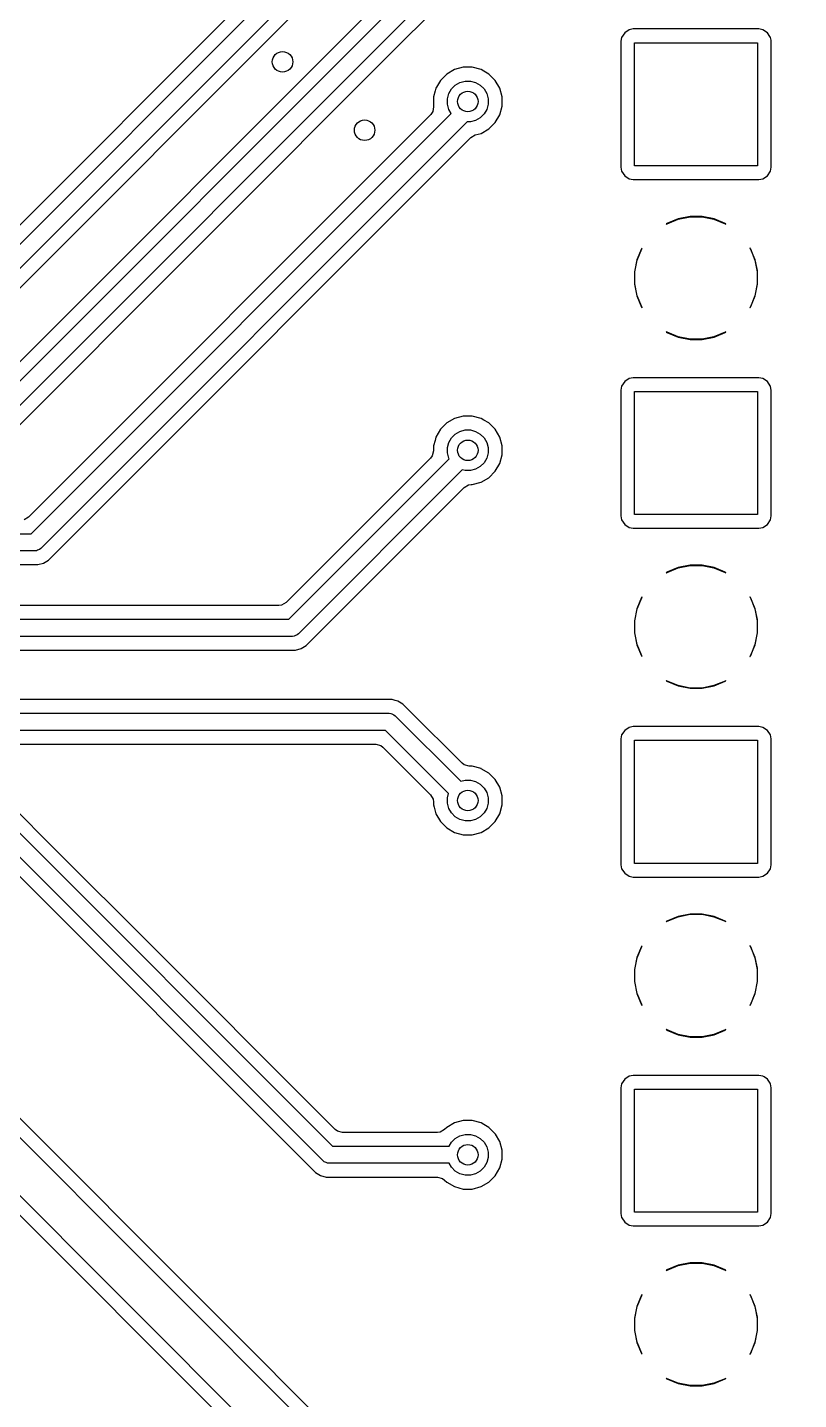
# Model space of a CAD drawing. Header units: inches. Extents: x 2.12 to 6.02, y -5.78 to -1.88.
# Drawn here: x 4.613 to 5.057, y -4.219 to -3.429 of the extents above; entities that cross this region are included whole.
import ezdxf

# ---------------------------------------------------------------- set-up
doc = ezdxf.new("R2010")
doc.units = ezdxf.units.IN
doc.header["$MEASUREMENT"] = 0
doc.layers.add('F.Cu', color=13, linetype='CONTINUOUS', true_color=0xc83434)

msp = doc.modelspace()

# ---------------------------------------------------------------- linework, layer by layer
at = {"layer": 'F.Cu', "linetype": 'CONTINUOUS'}
for p, q in [((4.97759, -3.17358), (4.53381, -3.61736)), ((4.53536, -3.62697), (4.9872, -3.17513)), ((4.99561, -3.18065), (4.54088, -3.63537)), ((4.54527, -3.64214), (4.99951, -3.1879)), ((5.04059, -3.18932), (4.57318, -3.65673)), ((4.57473, -3.66634), (5.0502, -3.19087)), ((5.0586, -3.19639), (4.58025, -3.67474)), ((4.82914, -3.43702), (5.0625, -3.20365)), ((4.95516, -3.43472), (4.9547, -3.43702)), ((4.95691, -3.4321), (4.95516, -3.43472)), ((4.95952, -3.43036), (4.95691, -3.4321)), ((4.96182, -3.4299), (4.95952, -3.43036)), ((5.03424, -3.4299), (4.96182, -3.4299)), ((5.03654, -3.43036), (5.03424, -3.4299)), ((5.03916, -3.4321), (5.03654, -3.43036)), ((5.03654, -3.43036), (5.03654, -3.43036)), ((5.04058, -3.43423), (5.03916, -3.4321)), ((5.0409, -3.43472), (5.04058, -3.43423)), ((5.04121, -3.43628), (5.0409, -3.43472)), ((4.58464, -3.68151), (4.82914, -3.43702)), ((4.9547, -3.43702), (4.9547, -3.50944)), ((4.9626, -3.50866), (4.9626, -3.4378)), ((4.9626, -3.4378), (5.03346, -3.4378)), ((5.03346, -3.4378), (5.03346, -3.50866)), ((5.04136, -3.43702), (5.04121, -3.43628)), ((5.04136, -3.46903), (5.04136, -3.43702)), ((4.85444, -3.45589), (4.85077, -3.45955)), ((4.85893, -3.45329), (4.85444, -3.45589)), ((4.86394, -3.45195), (4.85893, -3.45329)), ((4.85893, -3.45329), (4.85893, -3.45329)), ((4.85893, -3.45329), (4.85893, -3.45329)), ((4.86913, -3.45195), (4.86394, -3.45195)), ((4.87414, -3.45329), (4.86913, -3.45195)), ((4.87585, -3.45428), (4.87414, -3.45329)), ((4.87863, -3.45589), (4.87585, -3.45428)), ((4.8823, -3.45955), (4.87863, -3.45589)), ((4.87863, -3.45589), (4.87863, -3.45589)), ((4.87863, -3.45589), (4.87863, -3.45589)), ((4.84778, -3.46551), (4.84683, -3.46906)), ((4.84817, -3.46405), (4.84778, -3.46551)), ((4.84853, -3.46344), (4.84817, -3.46405)), ((4.85077, -3.45955), (4.84853, -3.46344)), ((4.85483, -3.47011), (4.85562, -3.46713)), ((4.85562, -3.46713), (4.85717, -3.46446)), ((4.85717, -3.46446), (4.85935, -3.46228)), ((4.85935, -3.46228), (4.86202, -3.46074)), ((4.86202, -3.46074), (4.86499, -3.45994)), ((4.86499, -3.45994), (4.86808, -3.45994)), ((4.86808, -3.45994), (4.87106, -3.46074)), ((4.87106, -3.46074), (4.87373, -3.46228)), ((4.87373, -3.46228), (4.87591, -3.46446)), ((4.87591, -3.46446), (4.87745, -3.46713)), ((4.87745, -3.46713), (4.87825, -3.47011)), ((4.8849, -3.46405), (4.8823, -3.45955)), ((4.88624, -3.46906), (4.8849, -3.46405)), ((4.8468, -3.47463), (4.84644, -3.47732)), ((4.84683, -3.47463), (4.8468, -3.47463)), ((4.84683, -3.46906), (4.84683, -3.47425)), ((4.84683, -3.47425), (4.84684, -3.47431)), ((4.84684, -3.47431), (4.84683, -3.47438)), ((4.84683, -3.47438), (4.84683, -3.47463)), ((4.85483, -3.4732), (4.85483, -3.47011)), ((4.85562, -3.47617), (4.85483, -3.4732)), ((4.87825, -3.4732), (4.87745, -3.47617)), ((4.87825, -3.47011), (4.87825, -3.4732)), ((4.8849, -3.47926), (4.88624, -3.47425)), ((4.88624, -3.47425), (4.88624, -3.46906)), ((5.04136, -3.50944), (5.04136, -3.46903)), ((4.84517, -3.47923), (4.61354, -3.71086)), ((4.61509, -3.72047), (4.857, -3.47856)), ((4.84644, -3.47732), (4.84517, -3.47923)), ((4.857, -3.47856), (4.85562, -3.47617)), ((4.87106, -3.48257), (4.86808, -3.48336)), ((4.87373, -3.48102), (4.87106, -3.48257)), ((4.87591, -3.47884), (4.87373, -3.48102)), ((4.87745, -3.47617), (4.87591, -3.47884)), ((4.8823, -3.48375), (4.8849, -3.47926)), ((4.86612, -3.48336), (4.62061, -3.72887)), ((4.86808, -3.48336), (4.86612, -3.48336)), ((4.86823, -3.49241), (4.87086, -3.49089)), ((4.87086, -3.49089), (4.87414, -3.49002)), ((4.87414, -3.49002), (4.87863, -3.48742)), ((4.87863, -3.48742), (4.8823, -3.48375)), ((4.7909, -3.56974), (4.86823, -3.49241)), ((4.9547, -3.50944), (4.95516, -3.51174)), ((4.95516, -3.51174), (4.95516, -3.51174)), ((4.95516, -3.51174), (4.95691, -3.51435)), ((4.95691, -3.51435), (4.95952, -3.5161)), ((5.03346, -3.50866), (4.9626, -3.50866)), ((5.03654, -3.5161), (5.03916, -3.51435)), ((5.03916, -3.51435), (5.0409, -3.51174)), ((5.0409, -3.51174), (5.04136, -3.50944)), ((4.95952, -3.5161), (4.96182, -3.51656)), ((4.96182, -3.51656), (5.03424, -3.51656)), ((5.03424, -3.51656), (5.03654, -3.5161)), ((4.99454, -3.5378), (4.9877, -3.53916)), ((4.98775, -3.53932), (4.99456, -3.53797)), ((5.00152, -3.5378), (4.99454, -3.5378)), ((4.99456, -3.53797), (5.0015, -3.53797)), ((5.0015, -3.53797), (5.00832, -3.53932)), ((5.00837, -3.53916), (5.00152, -3.5378)), ((4.98125, -3.54183), (4.98083, -3.54211)), ((4.98083, -3.54211), (4.98095, -3.54223)), ((4.98095, -3.54223), (4.98133, -3.54198)), ((4.9877, -3.53916), (4.98125, -3.54183)), ((4.98133, -3.54198), (4.98775, -3.53932)), ((4.9877, -3.53916), (4.9877, -3.53916)), ((5.00832, -3.53932), (5.01473, -3.54198)), ((5.01482, -3.54183), (5.00837, -3.53916)), ((5.00837, -3.53916), (5.00837, -3.53916)), ((5.01473, -3.54198), (5.01511, -3.54223)), ((5.01523, -3.54211), (5.01482, -3.54183)), ((5.01482, -3.54183), (5.01482, -3.54183)), ((5.01511, -3.54223), (5.01523, -3.54211)), ((5.01523, -3.54211), (5.01523, -3.54211)), ((4.96663, -3.55644), (4.96396, -3.56289)), ((4.96412, -3.56294), (4.96678, -3.55653)), ((4.96691, -3.55603), (4.96663, -3.55644)), ((4.96678, -3.55653), (4.96703, -3.55615)), ((4.96703, -3.55615), (4.96691, -3.55603)), ((5.02915, -3.55603), (5.02903, -3.55615)), ((5.02903, -3.55615), (5.02928, -3.55653)), ((5.02943, -3.55644), (5.02915, -3.55603)), ((5.02928, -3.55653), (5.03194, -3.56294)), ((5.0321, -3.56289), (5.02943, -3.55644)), ((5.02943, -3.55644), (5.02943, -3.55644)), ((4.72284, -3.63781), (4.7909, -3.56974)), ((4.96396, -3.56289), (4.9626, -3.56974)), ((4.9626, -3.56974), (4.9626, -3.57672)), ((4.96277, -3.56976), (4.96412, -3.56294)), ((4.96277, -3.5767), (4.96277, -3.56976)), ((4.96396, -3.56289), (4.96396, -3.56289)), ((5.03194, -3.56294), (5.03329, -3.56976)), ((5.0321, -3.56289), (5.0321, -3.56289)), ((5.03332, -3.56903), (5.0321, -3.56289)), ((5.03329, -3.56976), (5.03329, -3.5767)), ((5.03346, -3.56974), (5.03332, -3.56903)), ((5.03346, -3.57672), (5.03346, -3.56974)), ((4.9626, -3.57672), (4.96396, -3.58356)), ((4.96412, -3.58351), (4.96277, -3.5767)), ((5.03329, -3.5767), (5.03194, -3.58351)), ((5.0321, -3.58356), (5.03346, -3.57672)), ((4.96396, -3.58356), (4.96396, -3.58356)), ((4.96396, -3.58356), (4.96663, -3.59001)), ((4.96678, -3.58993), (4.96412, -3.58351)), ((5.03194, -3.58351), (5.02928, -3.58993)), ((5.02943, -3.59001), (5.0321, -3.58356)), ((5.0321, -3.58356), (5.0321, -3.58356)), ((4.96663, -3.59001), (4.96663, -3.59001)), ((4.96663, -3.59001), (4.96691, -3.59043)), ((4.96703, -3.59031), (4.96678, -3.58993)), ((4.96691, -3.59043), (4.96703, -3.59031)), ((5.02928, -3.58993), (5.02903, -3.59031)), ((5.02903, -3.59031), (5.02915, -3.59043)), ((5.02915, -3.59043), (5.02943, -3.59001)), ((5.02915, -3.59043), (5.02915, -3.59043)), ((5.02943, -3.59001), (5.02943, -3.59001)), ((4.98095, -3.60423), (4.98083, -3.60435)), ((4.98083, -3.60435), (4.98083, -3.60435)), ((4.98083, -3.60435), (4.98125, -3.60463)), ((4.98133, -3.60448), (4.98095, -3.60423)), ((4.98125, -3.60463), (4.98125, -3.60463)), ((4.98125, -3.60463), (4.9877, -3.6073)), ((4.98775, -3.60714), (4.98133, -3.60448)), ((4.9877, -3.6073), (4.9877, -3.6073)), ((4.9877, -3.6073), (4.99454, -3.60866)), ((4.99456, -3.60849), (4.98775, -3.60714)), ((4.99454, -3.60866), (5.00152, -3.60866)), ((5.0015, -3.60849), (4.99456, -3.60849)), ((5.00832, -3.60714), (5.0015, -3.60849)), ((5.00152, -3.60866), (5.00837, -3.6073)), ((5.01473, -3.60448), (5.00832, -3.60714)), ((5.00837, -3.6073), (5.01482, -3.60463)), ((5.00837, -3.6073), (5.00837, -3.6073)), ((5.01511, -3.60423), (5.01473, -3.60448)), ((5.01482, -3.60463), (5.01523, -3.60435)), ((5.01482, -3.60463), (5.01482, -3.60463)), ((5.01523, -3.60435), (5.01511, -3.60423)), ((5.01523, -3.60435), (5.01523, -3.60435)), ((4.95691, -3.63289), (4.95516, -3.6355)), ((4.95952, -3.63115), (4.95691, -3.63289)), ((4.96182, -3.63069), (4.95952, -3.63115)), ((5.03424, -3.63069), (4.96182, -3.63069)), ((5.03654, -3.63115), (5.03424, -3.63069)), ((5.03916, -3.63289), (5.03654, -3.63115)), ((5.03654, -3.63115), (5.03654, -3.63115)), ((5.04079, -3.63534), (5.03916, -3.63289)), ((4.62499, -3.73565), (4.72284, -3.63781)), ((4.95516, -3.6355), (4.9547, -3.63781)), ((4.9547, -3.63781), (4.9547, -3.71023)), ((4.9626, -3.70945), (4.9626, -3.63858)), ((4.9626, -3.63858), (5.03346, -3.63858)), ((5.03346, -3.63858), (5.03346, -3.70945)), ((5.0409, -3.6355), (5.04079, -3.63534)), ((5.04117, -3.63685), (5.0409, -3.6355)), ((5.04136, -3.63781), (5.04117, -3.63685)), ((5.04136, -3.66982), (5.04136, -3.63781)), ((4.85444, -3.65667), (4.85077, -3.66034)), ((4.85893, -3.65408), (4.85444, -3.65667)), ((4.86394, -3.65274), (4.85893, -3.65408)), ((4.85893, -3.65408), (4.85893, -3.65408)), ((4.85893, -3.65408), (4.85893, -3.65408)), ((4.86913, -3.65274), (4.86394, -3.65274)), ((4.87414, -3.65408), (4.86913, -3.65274)), ((4.87585, -3.65506), (4.87414, -3.65408)), ((4.87863, -3.65667), (4.87585, -3.65506)), ((4.8823, -3.66034), (4.87863, -3.65667)), ((4.87863, -3.65667), (4.87863, -3.65667)), ((4.87863, -3.65667), (4.87863, -3.65667)), ((4.84817, -3.66484), (4.84764, -3.66683)), ((4.84818, -3.66482), (4.84817, -3.66484)), ((4.85077, -3.66034), (4.84818, -3.66482)), ((4.85717, -3.66525), (4.85935, -3.66307)), ((4.85935, -3.66307), (4.86202, -3.66153)), ((4.86202, -3.66153), (4.86499, -3.66073)), ((4.86499, -3.66073), (4.86808, -3.66073)), ((4.86808, -3.66073), (4.87106, -3.66153)), ((4.87106, -3.66153), (4.87373, -3.66307)), ((4.87373, -3.66307), (4.87591, -3.66525)), ((4.8849, -3.66484), (4.8823, -3.66034)), ((4.88624, -3.66985), (4.8849, -3.66484)), ((4.84683, -3.67273), (4.84604, -3.67567)), ((4.84764, -3.66683), (4.84683, -3.66985)), ((4.84683, -3.66985), (4.84683, -3.67273)), ((4.85483, -3.6709), (4.85562, -3.66792)), ((4.85483, -3.67398), (4.85483, -3.6709)), ((4.85562, -3.66792), (4.85717, -3.66525)), ((4.87591, -3.66525), (4.87745, -3.66792)), ((4.87745, -3.66792), (4.87825, -3.6709)), ((4.87825, -3.6709), (4.87825, -3.67398)), ((4.88624, -3.67504), (4.88624, -3.66985)), ((5.04136, -3.71023), (5.04136, -3.66982)), ((4.84511, -3.67688), (4.76192, -3.76007)), ((4.76347, -3.76969), (4.85583, -3.67732)), ((4.84604, -3.67567), (4.84511, -3.67688)), ((4.85562, -3.67696), (4.85483, -3.67398)), ((4.85583, -3.67732), (4.85562, -3.67696)), ((4.87591, -3.67963), (4.87373, -3.68181)), ((4.87745, -3.67696), (4.87591, -3.67963)), ((4.87825, -3.67398), (4.87745, -3.67696)), ((4.8823, -3.68454), (4.8849, -3.68005)), ((4.8849, -3.68005), (4.88624, -3.67504)), ((4.86336, -3.68371), (4.76899, -3.77809)), ((4.86499, -3.68415), (4.86336, -3.68371)), ((4.86808, -3.68415), (4.86499, -3.68415)), ((4.87106, -3.68335), (4.86808, -3.68415)), ((4.87373, -3.68181), (4.87106, -3.68335)), ((4.87414, -3.6908), (4.87863, -3.68821)), ((4.87863, -3.68821), (4.8823, -3.68454)), ((4.78772, -3.77053), (4.86438, -3.69386)), ((4.86438, -3.69386), (4.86701, -3.69235)), ((4.86701, -3.69235), (4.86853, -3.69215)), ((4.86853, -3.69215), (4.86913, -3.69215)), ((4.86913, -3.69215), (4.87414, -3.6908)), ((4.61354, -3.71086), (4.61091, -3.71238)), ((4.9547, -3.71023), (4.95516, -3.71253)), ((5.03346, -3.70945), (4.9626, -3.70945)), ((5.0409, -3.71253), (5.04136, -3.71023)), ((4.95516, -3.71253), (4.95516, -3.71253)), ((4.95516, -3.71253), (4.95691, -3.71514)), ((4.95691, -3.71514), (4.95952, -3.71688)), ((4.95952, -3.71688), (4.96182, -3.71734)), ((4.96182, -3.71734), (5.03424, -3.71734)), ((5.03424, -3.71734), (5.03654, -3.71688)), ((5.03654, -3.71688), (5.03916, -3.71514)), ((5.03916, -3.71514), (5.0409, -3.71253)), ((4.25893, -3.72047), (4.61509, -3.72047)), ((4.61713, -3.73031), (4.25689, -3.73031)), ((4.61809, -3.73022), (4.61713, -3.73031)), ((4.61861, -3.73001), (4.61809, -3.73022)), ((4.61809, -3.73022), (4.61809, -3.73022)), ((4.61986, -3.72949), (4.61861, -3.73001)), ((4.62061, -3.72887), (4.61986, -3.72949)), ((4.61986, -3.72949), (4.61986, -3.72949)), ((4.62207, -3.73734), (4.62499, -3.73565)), ((4.25894, -3.73821), (4.61881, -3.73821)), ((4.61881, -3.73821), (4.62207, -3.73734)), ((4.61881, -3.73821), (4.61881, -3.73821)), ((4.98125, -3.74262), (4.98083, -3.74289)), ((4.98083, -3.74289), (4.98095, -3.74302)), ((4.98095, -3.74302), (4.98133, -3.74277)), ((4.9877, -3.73994), (4.98125, -3.74262)), ((4.98133, -3.74277), (4.98775, -3.74011)), ((4.99454, -3.73858), (4.9877, -3.73994)), ((4.9877, -3.73994), (4.9877, -3.73994)), ((4.98775, -3.74011), (4.99456, -3.73875)), ((5.00152, -3.73858), (4.99454, -3.73858)), ((4.99456, -3.73875), (5.0015, -3.73875)), ((5.0015, -3.73875), (5.00832, -3.74011)), ((5.00837, -3.73994), (5.00152, -3.73858)), ((5.00832, -3.74011), (5.01473, -3.74277)), ((5.01482, -3.74262), (5.00837, -3.73994)), ((5.00837, -3.73994), (5.00837, -3.73994)), ((5.01473, -3.74277), (5.01511, -3.74302)), ((5.01523, -3.74289), (5.01482, -3.74262)), ((5.01482, -3.74262), (5.01482, -3.74262)), ((5.01511, -3.74302), (5.01523, -3.74289)), ((5.01523, -3.74289), (5.01523, -3.74289)), ((4.96663, -3.75723), (4.96396, -3.76368)), ((4.96412, -3.76373), (4.96678, -3.75731)), ((4.96691, -3.75681), (4.96663, -3.75723)), ((4.96678, -3.75731), (4.96703, -3.75694)), ((4.96703, -3.75694), (4.96691, -3.75681)), ((5.02915, -3.75681), (5.02903, -3.75694)), ((5.02903, -3.75694), (5.02928, -3.75731)), ((5.02943, -3.75723), (5.02915, -3.75681)), ((5.02928, -3.75731), (5.03194, -3.76373)), ((5.0321, -3.76368), (5.02943, -3.75723)), ((5.02943, -3.75723), (5.02943, -3.75723)), ((4.75777, -3.76179), (4.24494, -3.76179)), ((4.75929, -3.76159), (4.75777, -3.76179)), ((4.76192, -3.76007), (4.75929, -3.76159)), ((4.96396, -3.76368), (4.9626, -3.77053)), ((4.96277, -3.77054), (4.96412, -3.76373)), ((4.96396, -3.76368), (4.96396, -3.76368)), ((5.03194, -3.76373), (5.03329, -3.77054)), ((5.0321, -3.76368), (5.0321, -3.76368)), ((5.03332, -3.76982), (5.0321, -3.76368)), ((4.23924, -3.76969), (4.76347, -3.76969)), ((4.77338, -3.78486), (4.78772, -3.77053)), ((4.9626, -3.77053), (4.9626, -3.77751)), ((4.96277, -3.77749), (4.96277, -3.77054)), ((5.03329, -3.77054), (5.03329, -3.77749)), ((5.03346, -3.77053), (5.03332, -3.76982)), ((5.03346, -3.77751), (5.03346, -3.77053)), ((4.76551, -3.77953), (4.2372, -3.77953)), ((4.76647, -3.77943), (4.76551, -3.77953)), ((4.76699, -3.77922), (4.76647, -3.77943)), ((4.76647, -3.77943), (4.76647, -3.77943)), ((4.76825, -3.7787), (4.76699, -3.77922)), ((4.76899, -3.77809), (4.76825, -3.7787)), ((4.76825, -3.7787), (4.76825, -3.7787)), ((4.9626, -3.77751), (4.96396, -3.78435)), ((4.96412, -3.7843), (4.96277, -3.77749)), ((5.03329, -3.77749), (5.03194, -3.7843)), ((5.0321, -3.78435), (5.03346, -3.77751)), ((4.23552, -3.78742), (4.7672, -3.78742)), ((4.7672, -3.78742), (4.77046, -3.78655)), ((4.7672, -3.78742), (4.7672, -3.78742)), ((4.77046, -3.78655), (4.77338, -3.78486)), ((4.96396, -3.78435), (4.96396, -3.78435)), ((4.96396, -3.78435), (4.96663, -3.7908)), ((4.96678, -3.79072), (4.96412, -3.7843)), ((4.96663, -3.7908), (4.96663, -3.7908)), ((4.96663, -3.7908), (4.96691, -3.79122)), ((4.96703, -3.79109), (4.96678, -3.79072)), ((4.96691, -3.79122), (4.96703, -3.79109)), ((5.02928, -3.79072), (5.02903, -3.79109)), ((5.02903, -3.79109), (5.02915, -3.79122)), ((5.02915, -3.79122), (5.02943, -3.7908)), ((5.02915, -3.79122), (5.02915, -3.79122)), ((5.03194, -3.7843), (5.02928, -3.79072)), ((5.02943, -3.7908), (5.0321, -3.78435)), ((5.02943, -3.7908), (5.02943, -3.7908)), ((5.0321, -3.78435), (5.0321, -3.78435)), ((4.98095, -3.80501), (4.98083, -3.80514)), ((4.98083, -3.80514), (4.98083, -3.80514)), ((4.98083, -3.80514), (4.98125, -3.80542)), ((4.98133, -3.80526), (4.98095, -3.80501)), ((4.98125, -3.80542), (4.98125, -3.80542)), ((4.98125, -3.80542), (4.9877, -3.80809)), ((4.98775, -3.80792), (4.98133, -3.80526)), ((5.01473, -3.80526), (5.00832, -3.80792)), ((5.00837, -3.80809), (5.01482, -3.80542)), ((5.01511, -3.80501), (5.01473, -3.80526)), ((5.01482, -3.80542), (5.01523, -3.80514)), ((5.01482, -3.80542), (5.01482, -3.80542)), ((5.01523, -3.80514), (5.01511, -3.80501)), ((5.01523, -3.80514), (5.01523, -3.80514)), ((4.9877, -3.80809), (4.9877, -3.80809)), ((4.9877, -3.80809), (4.99454, -3.80945)), ((4.99456, -3.80928), (4.98775, -3.80792)), ((4.99454, -3.80945), (5.00152, -3.80945)), ((5.0015, -3.80928), (4.99456, -3.80928)), ((5.00832, -3.80792), (5.0015, -3.80928)), ((5.00152, -3.80945), (5.00837, -3.80809)), ((5.00837, -3.80809), (5.00837, -3.80809)), ((4.82295, -3.81593), (4.3137, -3.81593)), ((4.82469, -3.81639), (4.82295, -3.81593)), ((4.82295, -3.81593), (4.82295, -3.81593)), ((4.82621, -3.8168), (4.82469, -3.81639)), ((4.82913, -3.81849), (4.82621, -3.8168)), ((4.82621, -3.8168), (4.82621, -3.8168)), ((4.82621, -3.8168), (4.82621, -3.8168)), ((4.84725, -3.83661), (4.82913, -3.81849)), ((4.82913, -3.81849), (4.82913, -3.81849)), ((4.82913, -3.81849), (4.82913, -3.81849)), ((4.31172, -3.82382), (4.82126, -3.82382)), ((4.82126, -3.82382), (4.82222, -3.82391)), ((4.82222, -3.82391), (4.82222, -3.82391)), ((4.82222, -3.82391), (4.82274, -3.82413)), ((4.82274, -3.82413), (4.82399, -3.82465)), ((4.82399, -3.82465), (4.82399, -3.82465)), ((4.82399, -3.82465), (4.82474, -3.82526)), ((4.82474, -3.82526), (4.86246, -3.86298)), ((4.81922, -3.83366), (4.31141, -3.83366)), ((4.8555, -3.86994), (4.81922, -3.83366)), ((4.84924, -3.83859), (4.84725, -3.83661)), ((4.86324, -3.85259), (4.84924, -3.83859)), ((4.95516, -3.83629), (4.9547, -3.83859)), ((4.9547, -3.83859), (4.9547, -3.91101)), ((4.95691, -3.83368), (4.95516, -3.83629)), ((4.95952, -3.83193), (4.95691, -3.83368)), ((4.96182, -3.83148), (4.95952, -3.83193)), ((5.03424, -3.83148), (4.96182, -3.83148)), ((5.03654, -3.83193), (5.03424, -3.83148)), ((5.03916, -3.83368), (5.03654, -3.83193)), ((5.03654, -3.83193), (5.03654, -3.83193)), ((5.0409, -3.83629), (5.03916, -3.83368)), ((5.04136, -3.83859), (5.0409, -3.83629)), ((5.04136, -3.87061), (5.04136, -3.83859)), ((4.31345, -3.84156), (4.81352, -3.84156)), ((4.81352, -3.84156), (4.81645, -3.84234)), ((4.81645, -3.84234), (4.81767, -3.84327)), ((4.81767, -3.84327), (4.84511, -3.87072)), ((4.9626, -3.91024), (4.9626, -3.83937)), ((4.9626, -3.83937), (5.03346, -3.83937)), ((5.03346, -3.83937), (5.03346, -3.91024)), ((4.86445, -3.85353), (4.86324, -3.85259)), ((4.86738, -3.85431), (4.86445, -3.85353)), ((4.86913, -3.85431), (4.86738, -3.85431)), ((4.87414, -3.85565), (4.86913, -3.85431)), ((4.86246, -3.86298), (4.86499, -3.86231)), ((4.86499, -3.86231), (4.86808, -3.86231)), ((4.86808, -3.86231), (4.87106, -3.8631)), ((4.87432, -3.85576), (4.87414, -3.85565)), ((4.87863, -3.85825), (4.87432, -3.85576)), ((4.8823, -3.86192), (4.87863, -3.85825)), ((4.87863, -3.85825), (4.87863, -3.85825)), ((4.87863, -3.85825), (4.87863, -3.85825)), ((4.8849, -3.86641), (4.8823, -3.86192)), ((4.63621, -3.90943), (4.59448, -3.8677)), ((4.85483, -3.87247), (4.8555, -3.86994)), ((4.87106, -3.8631), (4.87373, -3.86465)), ((4.87373, -3.86465), (4.87591, -3.86683)), ((4.87591, -3.86683), (4.87745, -3.8695)), ((4.87745, -3.8695), (4.87825, -3.87247)), ((4.88624, -3.87142), (4.8849, -3.86641)), ((4.59009, -3.87447), (4.78865, -4.07303)), ((4.84511, -3.87072), (4.84663, -3.87335)), ((4.84663, -3.87335), (4.84683, -3.87486)), ((4.84683, -3.87486), (4.84683, -3.87661)), ((4.84683, -3.87661), (4.84719, -3.87795)), ((4.84719, -3.87795), (4.84817, -3.88162)), ((4.85483, -3.87556), (4.85483, -3.87247)), ((4.85562, -3.87854), (4.85483, -3.87556)), ((4.87825, -3.87556), (4.87745, -3.87854)), ((4.87825, -3.87247), (4.87825, -3.87556)), ((4.8849, -3.88162), (4.88624, -3.87661)), ((4.88624, -3.87661), (4.88624, -3.87142)), ((5.04136, -3.91101), (5.04136, -3.87061)), ((4.78313, -4.08143), (4.58458, -3.88287)), ((4.84817, -3.88162), (4.84817, -3.88162)), ((4.84817, -3.88162), (4.85077, -3.88611)), ((4.85717, -3.88121), (4.85562, -3.87854)), ((4.85935, -3.88339), (4.85717, -3.88121)), ((4.86202, -3.88493), (4.85935, -3.88339)), ((4.86499, -3.88573), (4.86202, -3.88493)), ((4.86808, -3.88573), (4.86499, -3.88573)), ((4.87106, -3.88493), (4.86808, -3.88573)), ((4.87373, -3.88339), (4.87106, -3.88493)), ((4.87591, -3.88121), (4.87373, -3.88339)), ((4.87745, -3.87854), (4.87591, -3.88121)), ((4.8823, -3.88611), (4.8849, -3.88162)), ((4.58302, -3.89249), (4.77875, -4.08821)), ((4.85077, -3.88611), (4.85077, -3.88611)), ((4.85077, -3.88611), (4.85077, -3.88611)), ((4.85077, -3.88611), (4.85444, -3.88978)), ((4.85444, -3.88978), (4.85893, -3.89238)), ((4.85893, -3.89238), (4.86394, -3.89372)), ((4.86394, -3.89372), (4.86913, -3.89372)), ((4.86913, -3.89372), (4.87414, -3.89238)), ((4.87414, -3.89238), (4.87863, -3.88978)), ((4.87863, -3.88978), (4.8823, -3.88611)), ((4.72359, -4.1721), (4.46092, -3.90943)), ((4.6768, -3.95002), (4.63621, -3.90943)), ((4.45717, -3.91685), (4.83272, -4.29239)), ((4.9547, -3.91101), (4.95516, -3.91332)), ((4.95516, -3.91332), (4.95516, -3.91332)), ((4.95516, -3.91332), (4.95691, -3.91593)), ((4.95691, -3.91593), (4.95952, -3.91767)), ((5.03346, -3.91024), (4.9626, -3.91024)), ((5.03654, -3.91767), (5.03916, -3.91593)), ((5.03916, -3.91593), (5.0409, -3.91332)), ((5.0409, -3.91332), (5.04136, -3.91101)), ((4.95952, -3.91767), (4.96182, -3.91813)), ((4.96182, -3.91813), (5.03424, -3.91813)), ((5.03424, -3.91813), (5.03654, -3.91767)), ((4.81256, -4.30564), (4.44393, -3.93701)), ((4.9877, -3.94073), (4.98125, -3.9434)), ((4.98133, -3.94355), (4.98775, -3.9409)), ((4.99454, -3.93937), (4.9877, -3.94073)), ((4.9877, -3.94073), (4.9877, -3.94073)), ((4.98775, -3.9409), (4.99456, -3.93954)), ((5.00152, -3.93937), (4.99454, -3.93937)), ((4.99456, -3.93954), (5.0015, -3.93954)), ((5.0015, -3.93954), (5.00832, -3.9409)), ((5.00837, -3.94073), (5.00152, -3.93937)), ((5.00832, -3.9409), (5.01473, -3.94355)), ((5.01482, -3.9434), (5.00837, -3.94073)), ((5.00837, -3.94073), (5.00837, -3.94073)), ((4.44238, -3.94662), (4.80294, -4.30719)), ((4.98125, -3.9434), (4.98083, -3.94368)), ((4.98083, -3.94368), (4.98095, -3.9438)), ((4.98095, -3.9438), (4.98133, -3.94355)), ((5.01473, -3.94355), (5.01511, -3.9438)), ((5.01523, -3.94368), (5.01482, -3.9434)), ((5.01482, -3.9434), (5.01482, -3.9434)), ((5.01511, -3.9438), (5.01523, -3.94368)), ((5.01523, -3.94368), (5.01523, -3.94368)), ((4.6981, -3.97131), (4.6768, -3.95002)), ((4.96396, -3.96447), (4.9626, -3.97131)), ((4.96277, -3.97133), (4.96412, -3.96452)), ((4.96663, -3.95802), (4.96396, -3.96447)), ((4.96396, -3.96447), (4.96396, -3.96447)), ((4.96412, -3.96452), (4.96678, -3.9581)), ((4.96691, -3.9576), (4.96663, -3.95802)), ((4.96678, -3.9581), (4.96703, -3.95772)), ((4.96703, -3.95772), (4.96691, -3.9576)), ((5.02915, -3.9576), (5.02903, -3.95772)), ((5.02903, -3.95772), (5.02928, -3.9581)), ((5.02943, -3.95802), (5.02915, -3.9576)), ((5.02928, -3.9581), (5.03194, -3.96452)), ((5.0321, -3.96447), (5.02943, -3.95802)), ((5.02943, -3.95802), (5.02943, -3.95802)), ((5.03194, -3.96452), (5.03329, -3.97133)), ((5.0321, -3.96447), (5.0321, -3.96447)), ((5.03332, -3.97061), (5.0321, -3.96447)), ((4.76616, -4.03938), (4.6981, -3.97131)), ((4.9626, -3.97131), (4.9626, -3.97829)), ((4.96277, -3.97828), (4.96277, -3.97133)), ((5.03329, -3.97133), (5.03329, -3.97828)), ((5.03346, -3.97131), (5.03332, -3.97061)), ((5.03346, -3.97829), (5.03346, -3.97131)), ((4.9626, -3.97829), (4.96396, -3.98514)), ((4.96412, -3.98509), (4.96277, -3.97828)), ((5.03329, -3.97828), (5.03194, -3.98509)), ((5.0321, -3.98514), (5.03346, -3.97829)), ((4.96396, -3.98514), (4.96396, -3.98514)), ((4.96396, -3.98514), (4.96663, -3.99159)), ((4.96678, -3.99151), (4.96412, -3.98509)), ((5.03194, -3.98509), (5.02928, -3.99151)), ((5.02943, -3.99159), (5.0321, -3.98514)), ((5.0321, -3.98514), (5.0321, -3.98514)), ((4.96663, -3.99159), (4.96663, -3.99159)), ((4.96663, -3.99159), (4.96691, -3.992)), ((4.96703, -3.99188), (4.96678, -3.99151)), ((4.96691, -3.992), (4.96703, -3.99188)), ((5.02928, -3.99151), (5.02903, -3.99188)), ((5.02903, -3.99188), (5.02915, -3.992)), ((5.02915, -3.992), (5.02943, -3.99159)), ((5.02915, -3.992), (5.02915, -3.992)), ((5.02943, -3.99159), (5.02943, -3.99159)), ((4.98095, -4.0058), (4.98083, -4.00592)), ((4.98083, -4.00592), (4.98083, -4.00592)), ((4.98083, -4.00592), (4.98125, -4.0062)), ((4.98133, -4.00605), (4.98095, -4.0058)), ((4.98125, -4.0062), (4.98125, -4.0062)), ((4.98125, -4.0062), (4.9877, -4.00887)), ((4.98775, -4.00871), (4.98133, -4.00605)), ((4.9877, -4.00887), (4.9877, -4.00887)), ((4.9877, -4.00887), (4.99454, -4.01024)), ((4.99456, -4.01007), (4.98775, -4.00871)), ((4.99454, -4.01024), (5.00152, -4.01024)), ((5.0015, -4.01007), (4.99456, -4.01007)), ((5.00832, -4.00871), (5.0015, -4.01007)), ((5.00152, -4.01024), (5.00837, -4.00887)), ((5.01473, -4.00605), (5.00832, -4.00871)), ((5.00837, -4.00887), (5.01482, -4.0062)), ((5.00837, -4.00887), (5.00837, -4.00887)), ((5.01511, -4.0058), (5.01473, -4.00605)), ((5.01482, -4.0062), (5.01523, -4.00592)), ((5.01482, -4.0062), (5.01482, -4.0062)), ((5.01523, -4.00592), (5.01511, -4.0058)), ((5.01523, -4.00592), (5.01523, -4.00592)), ((4.95691, -4.03447), (4.95516, -4.03708)), ((4.95952, -4.03272), (4.95691, -4.03447)), ((4.96182, -4.03226), (4.95952, -4.03272)), ((5.03424, -4.03226), (4.96182, -4.03226)), ((5.03654, -4.03272), (5.03424, -4.03226)), ((5.03717, -4.03314), (5.03654, -4.03272)), ((5.03916, -4.03447), (5.03717, -4.03314)), ((5.04061, -4.03665), (5.03916, -4.03447)), ((4.7902, -4.06342), (4.76616, -4.03938)), ((4.95516, -4.03708), (4.9547, -4.03938)), ((4.9547, -4.03938), (4.9547, -4.1118)), ((4.9626, -4.11102), (4.9626, -4.04016)), ((4.9626, -4.04016), (5.03346, -4.04016)), ((5.03346, -4.04016), (5.03346, -4.11102)), ((5.0409, -4.03708), (5.04061, -4.03665)), ((5.04135, -4.03935), (5.0409, -4.03708)), ((5.04136, -4.03938), (5.04135, -4.03935)), ((5.04136, -4.07139), (5.04136, -4.03938)), ((4.85893, -4.05959), (4.85444, -4.06219)), ((4.86394, -4.05825), (4.85893, -4.05959)), ((4.85893, -4.05959), (4.85893, -4.05959)), ((4.85893, -4.05959), (4.85893, -4.05959)), ((4.86913, -4.05825), (4.86394, -4.05825)), ((4.87414, -4.05959), (4.86913, -4.05825)), ((4.87585, -4.06058), (4.87414, -4.05959)), ((4.79142, -4.06435), (4.7902, -4.06342)), ((4.79435, -4.06514), (4.79142, -4.06435)), ((4.84905, -4.06514), (4.79435, -4.06514)), ((4.85057, -4.06494), (4.84905, -4.06514)), ((4.8532, -4.06342), (4.85057, -4.06494)), ((4.85444, -4.06219), (4.8532, -4.06342)), ((4.85444, -4.06219), (4.85444, -4.06219)), ((4.85444, -4.06219), (4.85444, -4.06219)), ((4.85444, -4.06219), (4.85444, -4.06219)), ((4.85935, -4.06858), (4.86202, -4.06704)), ((4.86202, -4.06704), (4.86499, -4.06624)), ((4.86499, -4.06624), (4.86808, -4.06624)), ((4.86808, -4.06624), (4.87106, -4.06704)), ((4.87106, -4.06704), (4.87373, -4.06858)), ((4.87863, -4.06219), (4.87585, -4.06058)), ((4.87863, -4.06219), (4.87863, -4.06219)), ((4.87863, -4.06219), (4.87863, -4.06219)), ((4.8823, -4.06585), (4.87863, -4.06219)), ((4.88245, -4.06611), (4.8823, -4.06585)), ((4.8823, -4.06585), (4.8823, -4.06585)), ((4.8823, -4.06585), (4.8823, -4.06585)), ((4.8849, -4.07035), (4.88245, -4.06611)), ((4.78865, -4.07303), (4.85586, -4.07303)), ((4.85586, -4.07303), (4.85717, -4.07076)), ((4.85717, -4.07076), (4.85935, -4.06858)), ((4.87373, -4.06858), (4.87591, -4.07076)), ((4.87591, -4.07076), (4.87745, -4.07343)), ((4.87745, -4.07343), (4.87825, -4.07641)), ((4.88624, -4.07536), (4.8849, -4.07035)), ((4.88624, -4.08055), (4.88624, -4.07536)), ((5.04136, -4.1118), (5.04136, -4.07139)), ((4.78388, -4.08204), (4.78313, -4.08143)), ((4.78491, -4.08247), (4.78388, -4.08204)), ((4.78388, -4.08204), (4.78388, -4.08204)), ((4.78565, -4.08278), (4.78491, -4.08247)), ((4.78661, -4.08287), (4.78565, -4.08278)), ((4.78565, -4.08278), (4.78565, -4.08278)), ((4.85586, -4.08287), (4.78661, -4.08287)), ((4.85717, -4.08514), (4.85586, -4.08287)), ((4.87745, -4.08247), (4.87591, -4.08514)), ((4.87825, -4.07949), (4.87745, -4.08247)), ((4.87825, -4.07641), (4.87825, -4.07949)), ((4.8849, -4.08556), (4.88624, -4.08055)), ((4.77875, -4.08821), (4.77875, -4.08821)), ((4.77875, -4.08821), (4.77875, -4.08821)), ((4.77875, -4.08821), (4.77875, -4.08821)), ((4.77875, -4.08821), (4.78167, -4.08989)), ((4.78167, -4.08989), (4.78493, -4.09077)), ((4.78493, -4.09077), (4.84905, -4.09077)), ((4.84905, -4.09077), (4.85199, -4.09155)), ((4.85935, -4.08732), (4.85717, -4.08514)), ((4.86202, -4.08886), (4.85935, -4.08732)), ((4.86499, -4.08966), (4.86202, -4.08886)), ((4.86808, -4.08966), (4.86499, -4.08966)), ((4.87106, -4.08886), (4.86808, -4.08966)), ((4.87373, -4.08732), (4.87106, -4.08886)), ((4.87591, -4.08514), (4.87373, -4.08732)), ((4.87863, -4.09372), (4.8823, -4.09005)), ((4.8823, -4.09005), (4.8849, -4.08556)), ((4.85199, -4.09155), (4.8532, -4.09249)), ((4.8532, -4.09249), (4.85444, -4.09372)), ((4.85444, -4.09372), (4.85444, -4.09372)), ((4.85444, -4.09372), (4.85444, -4.09372)), ((4.85444, -4.09372), (4.85445, -4.09373)), ((4.85445, -4.09373), (4.85893, -4.09631)), ((4.85893, -4.09631), (4.86394, -4.09766)), ((4.86394, -4.09766), (4.86913, -4.09766)), ((4.86913, -4.09766), (4.87414, -4.09631)), ((4.87414, -4.09631), (4.87863, -4.09372)), ((4.9547, -4.1118), (4.95516, -4.1141)), ((4.95516, -4.1141), (4.95532, -4.11435)), ((4.95532, -4.11435), (4.95691, -4.11671)), ((5.03346, -4.11102), (4.9626, -4.11102)), ((5.03916, -4.11671), (5.0409, -4.1141)), ((5.0409, -4.1141), (5.04136, -4.1118)), ((4.95691, -4.11671), (4.95952, -4.11846)), ((4.95952, -4.11846), (4.96182, -4.11892)), ((4.96182, -4.11892), (5.03424, -4.11892)), ((5.03424, -4.11892), (5.03654, -4.11846)), ((5.03654, -4.11846), (5.03916, -4.11671)), ((4.98125, -4.14419), (4.98083, -4.14447)), ((4.98083, -4.14447), (4.98095, -4.14459)), ((4.98095, -4.14459), (4.98133, -4.14434)), ((4.9877, -4.14152), (4.98125, -4.14419)), ((4.98133, -4.14434), (4.98775, -4.14168)), ((4.99454, -4.14016), (4.9877, -4.14152)), ((4.9877, -4.14152), (4.9877, -4.14152)), ((4.98775, -4.14168), (4.99456, -4.14033)), ((5.00152, -4.14016), (4.99454, -4.14016)), ((4.99456, -4.14033), (5.0015, -4.14033)), ((5.0015, -4.14033), (5.00832, -4.14168)), ((5.00837, -4.14152), (5.00152, -4.14016)), ((5.00832, -4.14168), (5.01473, -4.14434)), ((5.01482, -4.14419), (5.00837, -4.14152)), ((5.00837, -4.14152), (5.00837, -4.14152)), ((5.01473, -4.14434), (5.01511, -4.14459)), ((5.01523, -4.14447), (5.01482, -4.14419)), ((5.01482, -4.14419), (5.01482, -4.14419)), ((5.01511, -4.14459), (5.01523, -4.14447)), ((5.01523, -4.14447), (5.01523, -4.14447)), ((4.96663, -4.15881), (4.96396, -4.16525)), ((4.96412, -4.1653), (4.96678, -4.15889)), ((4.96691, -4.15839), (4.96663, -4.15881)), ((4.96678, -4.15889), (4.96703, -4.15851)), ((4.96703, -4.15851), (4.96691, -4.15839)), ((5.02915, -4.15839), (5.02903, -4.15851)), ((5.02903, -4.15851), (5.02928, -4.15889)), ((5.02943, -4.15881), (5.02915, -4.15839)), ((5.02928, -4.15889), (5.03194, -4.1653)), ((5.0321, -4.16525), (5.02943, -4.15881)), ((5.02943, -4.15881), (5.02943, -4.15881)), ((4.96396, -4.16526), (4.9626, -4.1721)), ((4.96277, -4.17212), (4.96412, -4.1653)), ((4.96396, -4.16525), (4.96396, -4.16526)), ((5.03194, -4.1653), (5.03329, -4.17212)), ((5.0321, -4.16526), (5.0321, -4.16525)), ((5.03332, -4.17139), (5.0321, -4.16526)), ((4.83647, -4.28498), (4.72359, -4.1721)), ((4.9626, -4.1721), (4.9626, -4.17908)), ((4.96277, -4.17906), (4.96277, -4.17212)), ((5.03329, -4.17212), (5.03329, -4.17906)), ((5.03346, -4.1721), (5.03332, -4.17139)), ((5.03346, -4.17908), (5.03346, -4.1721)), ((4.9626, -4.17908), (4.96396, -4.18593)), ((4.96412, -4.18588), (4.96277, -4.17906)), ((4.96396, -4.18593), (4.96396, -4.18593)), ((4.96396, -4.18593), (4.96663, -4.19237)), ((4.96678, -4.19229), (4.96412, -4.18588)), ((5.03194, -4.18588), (5.02928, -4.19229)), ((5.02943, -4.19237), (5.0321, -4.18593)), ((5.03329, -4.17906), (5.03194, -4.18588)), ((5.0321, -4.18593), (5.03346, -4.17908)), ((5.0321, -4.18593), (5.0321, -4.18593)), ((4.96663, -4.19237), (4.96663, -4.19237)), ((4.96663, -4.19237), (4.96691, -4.19279)), ((4.96703, -4.19267), (4.96678, -4.19229)), ((4.96691, -4.19279), (4.96703, -4.19267)), ((5.02928, -4.19229), (5.02903, -4.19267)), ((5.02903, -4.19267), (5.02915, -4.19279)), ((5.02915, -4.19279), (5.02943, -4.19237)), ((5.02915, -4.19279), (5.02915, -4.19279)), ((5.02943, -4.19237), (5.02943, -4.19237)), ((4.98095, -4.20659), (4.98083, -4.20671)), ((4.98083, -4.20671), (4.98083, -4.20671)), ((4.98083, -4.20671), (4.98125, -4.20699)), ((4.98133, -4.20684), (4.98095, -4.20659)), ((4.98125, -4.20699), (4.98125, -4.20699)), ((4.98125, -4.20699), (4.9877, -4.20966)), ((4.98775, -4.2095), (4.98133, -4.20684)), ((4.9877, -4.20966), (4.9877, -4.20966)), ((4.9877, -4.20966), (4.99454, -4.21102)), ((4.99456, -4.21085), (4.98775, -4.2095)), ((5.00832, -4.2095), (5.0015, -4.21085)), ((5.00152, -4.21102), (5.00837, -4.20966)), ((5.01473, -4.20684), (5.00832, -4.2095)), ((5.00837, -4.20966), (5.01482, -4.20699)), ((5.00837, -4.20966), (5.00837, -4.20966)), ((5.01511, -4.20659), (5.01473, -4.20684)), ((5.01482, -4.20699), (5.01523, -4.20671)), ((5.01482, -4.20699), (5.01482, -4.20699)), ((5.01523, -4.20671), (5.01511, -4.20659)), ((5.01523, -4.20671), (5.01523, -4.20671)), ((4.99454, -4.21102), (5.00152, -4.21102)), ((5.0015, -4.21085), (4.99456, -4.21085))]:
    msp.add_line(p, q, dxfattribs=at)
at = {"layer": 'F.Cu'}
for centre in [(4.75984, -3.44882), (4.86654, -3.47165), (4.80709, -3.48819), (4.86654, -3.67244), (4.86654, -3.87402), (4.86654, -4.07795)]:
    msp.add_circle(centre, 0.00591, dxfattribs=at)

doc.saveas('drawing.dxf')
